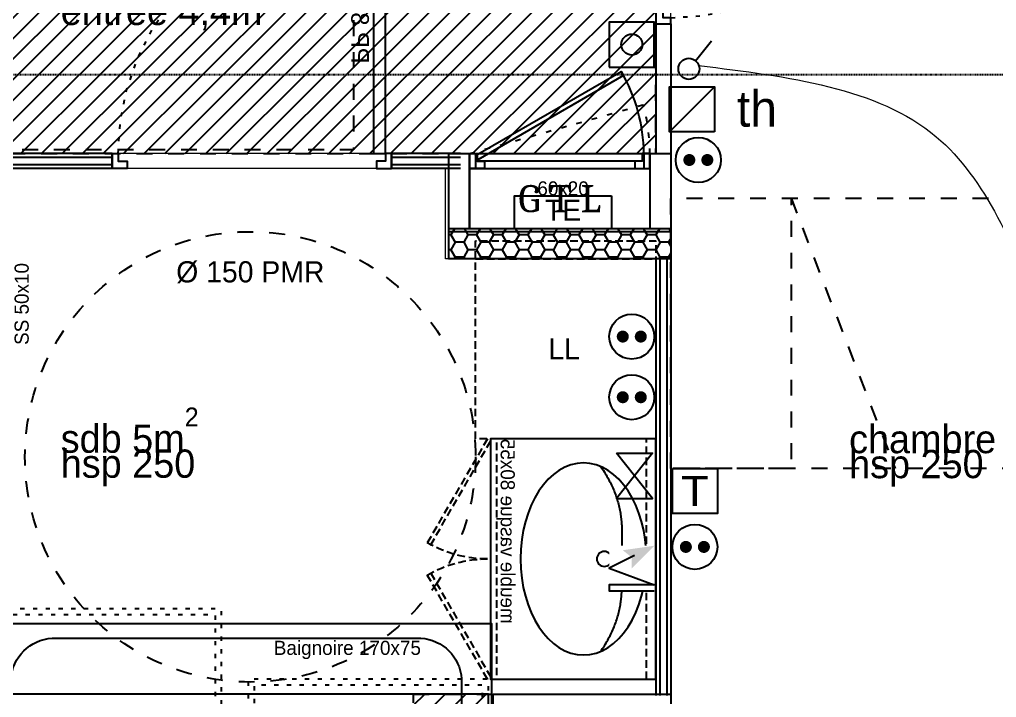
# Model space of a CAD drawing. Header units: centimetres. Extents: x 2191 to 12545, y -680 to 18662.
# Drawn here: x 9317.7 to 9642.9, y 3054 to 3279.8 of the extents above; entities that cross this region are included whole.
import ezdxf
from ezdxf.enums import TextEntityAlignment as Align

# ---------------------------------------------------------------- set-up
doc = ezdxf.new("R2010")
doc.units = ezdxf.units.CM
for name, pattern in [('Style de ligne -1', [0.41664, 0.20828, -0.20836]), ('Style de ligne -11', [0.347222, 0.20828, -0.138942]), ('Style de ligne -13', [0.147638, 0.098425, -0.049213]), ('Style de ligne -18', [0.164042, 0.054681, -0.109361]), ('Style de ligne -19', [0.166667, 0.055556, -0.111111]), ('Style de ligne -5', [0.20828, 0.069425, -0.138855]), ('VW-01', [0.41656, 0.20828, -0.20828])]:
    doc.linetypes.add(name, pattern=pattern)
for name, color, linetype in [('B Aménagement intérieur', 252, 'Continuous'), ('B BATI-équipement-sanitaires', 252, 'Continuous'), ('B faience', 252, 'Style de ligne -11'), ('B Faux plafonds', 252, 'Continuous'), ('B Faux plafonds_Hatch', 252, 'Continuous'), ('B GÈnÈral_Hatch', 252, 'Continuous'), ('B Général', 252, 'Continuous'), ('C ANNOTATIONS-axes horizontaux', 252, 'Style de ligne -1'), ('C ANNOTATIONS-PMR', 252, 'Style de ligne -5'), ('C ANNOTATIONS-prestations', 252, 'Continuous'), ('C ANNOTATIONS-texte', 252, 'Continuous'), ('D SURFACES-shab', 252, 'Continuous'), ('F REMPLISSAGE-TE', 252, 'Continuous'), ('F REMPLISSAGE-TE_Hatch', 252, 'Continuous'), ('F REMPLISSAGE-vert clair', 252, 'Continuous'), ('F REMPLISSAGE-vert foncé', 252, 'Continuous'), ('prlm-CHAUFF', 4, 'Continuous'), ('prlm-EAU-EF', 161, 'Continuous'), ('prlm-MOD-EL', 190, 'Continuous')]:
    doc.layers.add(name, color=color, linetype=linetype)
doc.layers.add('prlm-ELEC-CFA', color=1, linetype='Continuous', lineweight=25)
doc.layers.add('prlm-ELEC-CFO', color=1, linetype='Continuous', lineweight=25)
doc.styles.add('Eurostile', font='Eurosti.TTF')
doc.styles.add('Eurostile (italic)', font='Eurostib.TTF')
doc.styles.add('prlm-elec-cfa', font='comic.ttf', dxfattribs={"height": 12})
doc.styles.add('prlm-mod', font='cambriaz.ttf', dxfattribs={"height": 18})
doc.styles.get("Standard").update_dxf_attribs({"font": 'isocp.shx', "height": 15})
pattern_1 = [(45, (0, 0.2205), (-3.52778, 3.30729), [])]
pattern_2 = [(180, (107.5736, 81.019), (-4.261364, -2.4603), [2.84091, -5.68182]), (300, (107.5736, 81.019), (4.261364, -2.4603), [2.84091, -5.68182]), (240, (104.7327, 76.0983), (-1e-08, -4.9206), [2.84091, -5.68182])]

# ---------------------------------------------------------------- blocks, each defined once
blk = doc.blocks.new('B 70.PP 80')
at = {"layer": 'B Général', "flags": 128}
blk.add_lwpolyline([(-43, 2.5), (-43, 85.5), (-39, 85.5), (-39, 2.5)], close=True, dxfattribs=at)
at = {"layer": 'B Général', "linetype": 'Style de ligne -18', "ltscale": 25.4, "flags": 128}
blk.add_lwpolyline([(46, 2.5), (45.27, 13.33), (43.1, 23.98), (39.53, 34.26), (34.61, 44), (28.44, 53.03), (21.1, 61.19), (12.74, 68.35), (3.5, 74.38), (-6.47, 79.18), (-17, 82.67), (-27.91, 84.79), (-39, 85.5)], dxfattribs=at)
at = {"layer": 'B Général', "linetype": 'Continuous', "flags": 128}
for points in [[(-45, 2.5), (-43, 2.5), (-43, 0), (-40, 0), (-40, -2.5), (-45, -2.5)], [(48, 2.5), (46, 2.5), (46, 0), (43, 0), (43, -2.5), (48, -2.5), (48, -2.5), (48, -2.5), (48, 1.79), (48, 1.79)]]:
    blk.add_lwpolyline(points, close=True, dxfattribs=at)
at = {"layer": 'C ANNOTATIONS-prestations', "insert": (-37.5, 32.5), "char_height": 5.8825, "attachment_point": 1, "rotation": 90, "line_spacing_factor": 0.894142, "style": 'Eurostile'}
blk.add_mtext('PP 83 x 204', dxfattribs=at)
blk = doc.blocks.new('B 70.Lave Linge')
at = {"layer": 'B Général', "linetype": 'Style de ligne -13', "ltscale": 25.4, "flags": 128}
blk.add_lwpolyline([(-29.47, 30), (-29.47, 36), (30.53, 36), (30.53, 30)], dxfattribs=at)
blk.add_lwpolyline([(-29.47, 30), (30.53, 30), (30.53, -30), (-29.47, -30)], close=True, dxfattribs=at)
at = {"layer": 'B Général', "insert": (0, 0), "char_height": 7.059, "attachment_point": 5, "line_spacing_factor": 0.894142, "style": 'Eurostile'}
blk.add_mtext('LL', dxfattribs=at)
blk = doc.blocks.new('B 70.Rond 150_PMR')
at = {"layer": 'B Général', "linetype": 'VW-01', "ltscale": 25.4}
blk.add_circle((0, 0), 75, dxfattribs=at)
at = {"layer": 'B Général', "insert": (-61.5, 0), "char_height": 7.059, "attachment_point": 5, "rotation": 90, "line_spacing_factor": 0.894142, "style": 'Eurostile (italic)'}
blk.add_mtext('Ø 150 PMR', dxfattribs=at)
blk = doc.blocks.new('B 70.Groupe-4-1')
at = {"layer": 'B Général', "linetype": 'Continuous'}
for centre, major_axis, ratio in [((0, -24.07), (32, 0), 0.65625), ((0, -6.97), (1.5, 0), 1), ((0, -17.15), (2.5, 0), 1)]:
    blk.add_ellipse(centre, major_axis=major_axis, ratio=ratio, dxfattribs=at)
for points in [[(-30.82, -18.37), (-20.7, -11.37), (-9.74, -11.32), (-4.71, -11.3), (0, -11.3)], [(30.82, -18.37), (20.7, -11.37), (9.74, -11.32), (4.71, -11.3), (0, -11.3)]]:
    blk.add_open_spline(points, degree=2, knots=[0, 0, 0, 1, 1, 2, 2, 2], dxfattribs=at)
blk.add_open_spline([(-30.45, -17.59), (-30.5, -17.61), (-30.55, -17.64)], degree=2, dxfattribs=at)
blk = doc.blocks.new('B 70.meuble vasque 80x60')
at = {"layer": 'B BATI-équipement-sanitaires', "linetype": 'Style de ligne -13', "ltscale": 25.4, "flags": 128}
for points in [[(-40, -3.07), (40, -3.07), (40, -53.07), (-40, -53.07)], [(-40, -56.07), (-5.36, -76.07), (-4.71, -74.94), (-39.35, -54.94)], [(40, -56.07), (5.36, -76.07), (4.71, -74.94), (39.35, -54.94)]]:
    blk.add_lwpolyline(points, close=True, dxfattribs=at)
at = {"layer": 'B BATI-équipement-sanitaires', "linetype": 'Style de ligne -13', "ltscale": 25.4}
for centre, start, end in [((-40, -56.07), 330, 0), ((40, -56.07), 180, 210)]:
    blk.add_arc(centre, 40, start, end, dxfattribs=at)
at = {"layer": 'B Général', "flags": 128}
blk.add_lwpolyline([(-40, 0), (40, 0), (40, -55), (-40, -55)], close=True, dxfattribs=at)
at = {"layer": 'B Général'}
blk.add_blockref('B 70.Groupe-4-1', (0, 0), dxfattribs=at)
at = {"layer": 'C ANNOTATIONS-prestations', "insert": (40, -53.07), "char_height": 4.706, "width": 80, "attachment_point": 9, "line_spacing_factor": 0.894142, "style": 'Eurostile'}
blk.add_mtext('meuble vasque 80x55', dxfattribs=at)
blk = doc.blocks.new('B 70.Groupe-11-1')
at = {"layer": 'B Général', "linetype": 'Style de ligne -19', "ltscale": 25.4}
for p, q in [((-29.11, -35.61), (-29.11, -22.61)), ((-22.61, -29.11), (-35.61, -29.11))]:
    blk.add_line(p, q, dxfattribs=at)
at = {"layer": 'B Général', "linetype": 'Style de ligne -19', "ltscale": 25.4, "flags": 128}
for points in [[(-40, -40), (-40, 40), (40, 40), (40, -40)], [(-38, -38), (-38, 38), (38, 38), (38, -38)]]:
    blk.add_lwpolyline(points, close=True, dxfattribs=at)
at = {"layer": 'B Général', "linetype": 'Style de ligne -19', "ltscale": 25.4}
for radius in [4, 3]:
    blk.add_circle((-29.11, -29.11), radius, dxfattribs=at)
blk = doc.blocks.new('B 70.Douche pointillée')
at = {"layer": 'B Général'}
blk.add_blockref('B 70.Groupe-11-1', (0, 0), dxfattribs=at)
blk = doc.blocks.new('B 70.Baignoire 75_170')
at = {"layer": 'B faience', "lineweight": 18, "flags": 128}
blk.add_lwpolyline([(-85, 38.5), (-85, -37.5), (86, -37.5)], dxfattribs=at)
at = {"layer": 'B Général', "linetype": 'Continuous', "flags": 128}
blk.add_lwpolyline([(-84, -36.5), (-84, 38.5), (86, 38.5), (86, -36.5)], close=True, dxfattribs=at)
blk.add_lwpolyline([(-74, -17.85), (-74, 19.85, -0.379059), (-60.25, 33.6), (62.5, 33.6, -0.377778), (76, 20.1), (76, -17.85, -0.374545), (62.25, -31.6), (-60.5, -31.6, -0.392593), (-74, -18.1)], format="xyb", close=True, dxfattribs=at)
at = {"layer": 'B Général', "linetype": 'Continuous'}
blk.add_circle((-61.7, 1), 2.5, dxfattribs=at)
at = {"layer": 'B Général'}
blk.add_blockref('B 70.Douche pointillée', (-44, 3.5), dxfattribs=at)
at = {"layer": 'C ANNOTATIONS-prestations', "insert": (62.5, 26.61), "char_height": 4.706, "width": 80, "attachment_point": 9, "line_spacing_factor": 0.894142, "style": 'Eurostile'}
blk.add_mtext('Baignoire 170x75', dxfattribs=at)
blk = doc.blocks.new('B 70.Lit 90.190')
at = {"layer": 'B Général', "linetype": 'VW-01', "ltscale": 25.4}
blk.add_line((45, 54.99), (-45, 20.35), dxfattribs=at)
at = {"layer": 'B Général', "linetype": 'VW-01', "ltscale": 25.4, "flags": 128}
for points in [[(-45, 95), (45, 95), (45, -95), (-45, -95)], [(-45, 95), (45, 95), (45, 54.99), (-45, 54.99)]]:
    blk.add_lwpolyline(points, close=True, dxfattribs=at)
blk = doc.blocks.new('B 70.Sèche-serviette')
at = {"layer": 'B GÈnÈral_Hatch', "linetype": 'Continuous'}
h = blk.add_hatch(dxfattribs=at)
h.set_pattern_fill('H_BARDAGE V 150', color=256, style=0, pattern_type=2)
h.set_pattern_definition([(90, (0, 3.493), (17, 0), [])])
h.paths.add_polyline_path([(-25, 8.4925), (25, 8.4925), (25, -1.5075), (-25, -1.5075)])
at = {"layer": 'B Général', "linetype": 'Continuous', "flags": 128}
blk.add_lwpolyline([(-25, 8.4925), (25, 8.4925), (25, -1.5075), (-25, -1.5075)], close=True, dxfattribs=at)
at = {"layer": 'C ANNOTATIONS-prestations', "insert": (25, -8.4925), "char_height": 4.706, "width": 50, "attachment_point": 9, "line_spacing_factor": 0.894142, "style": 'Eurostile'}
blk.add_mtext('SS 50x10', dxfattribs=at)
blk = doc.blocks.new('B 70.Groupe-5-1')
at = {"layer": 'B Général', "flags": 128}
for points in [[(-31.46, -5.77), (-31.46, -0.77), (-28.96, -0.77), (-28.96, -3.27), (-26.46, -3.27), (-26.46, -5.77)], [(26.04, -0.77), (26.04, -3.27), (-28.96, -3.27), (-28.96, -0.77)], [(28.54, -5.77), (28.54, -0.77), (26.04, -0.77), (26.04, -3.27), (23.54, -3.27), (23.54, -5.77)]]:
    blk.add_lwpolyline(points, close=True, dxfattribs=at)
blk = doc.blocks.new('B 70.TE')
at = {"layer": 'B Général', "linetype": 'Style de ligne -5', "ltscale": 25.4}
blk.add_line((-31.46, -0.77), (26.39, 15.56), dxfattribs=at)
at = {"layer": 'B Général', "flags": 128}
for points in [[(28.54, -5.77), (28.54, -25.77), (-31.46, -25.77), (-31.46, -5.77)], [(15.79, -14.77), (15.79, -25.77), (-16.46, -25.77), (-16.46, -14.77)]]:
    blk.add_lwpolyline(points, close=True, dxfattribs=at)
at = {"layer": 'B Général', "linetype": 'Style de ligne -5', "ltscale": 25.4}
blk.add_arc((-34.54, -0.77), 63.08, 359.9968, 14.9984, dxfattribs=at)
at = {"layer": 'B Général'}
blk.add_blockref('B 70.Groupe-5-1', (0, 0), dxfattribs=at)
at = {"layer": 'B Général', "insert": (-0.34, -16.07), "char_height": 7.059, "width": 32.25, "attachment_point": 2, "line_spacing_factor": 0.894142, "style": 'Eurostile'}
blk.add_mtext('TE ', dxfattribs=at)
at = {"layer": 'C ANNOTATIONS-prestations', "insert": (-0.34, -14.77), "char_height": 4.706, "width": 32.25, "attachment_point": 8, "line_spacing_factor": 0.894142, "style": 'Eurostile'}
blk.add_mtext('60x20', dxfattribs=at)
blk = doc.blocks.new('B 70.T3 BS 101 (2D)')
at = {"layer": 'B Faux plafonds_Hatch', "linetype": 'Continuous'}
h = blk.add_hatch(dxfattribs=at)
h.set_pattern_fill('F_P__SOFFITE', color=256, style=0, pattern_type=2)
h.set_pattern_definition(pattern_1)
h.paths.add_polyline_path([(-284.63, -240.29), (-126.62, -240.29), (-126.51, -150.29), (-194.52, -150.29), (-194.63, 110.71), (-33.94, 110.71), (36.06, 110.71), (36.06, 246.96), (-73.33, 247.01), (-73.33, 397.01), (-213.33, 396.96), (-213.33, 246.96), (-284.63, 246.96)])
at = {"layer": 'B GÈnÈral_Hatch', "linetype": 'Continuous'}
h = blk.add_hatch(dxfattribs=at)
h.set_pattern_fill('PSE', color=256, angle=180, style=0, pattern_type=2)
h.set_pattern_definition(pattern_2)
h.paths.add_polyline_path([(41.06, 85.71), (41.06, 75.71), (-32.94, 75.71), (-32.94, 85.71)])
h = blk.add_hatch(dxfattribs=at)
h.set_pattern_fill('F_P__SOFFITE', color=256, style=0, pattern_type=2)
h.set_pattern_definition(pattern_1)
h.paths.add_polyline_path([(-44.63, -69.29), (-18.63, -69.29), (-18.63, -145.29), (-44.63, -145.29)])
at = {"layer": 'F REMPLISSAGE-TE_Hatch', "linetype": 'Continuous'}
h = blk.add_hatch(dxfattribs=at)
h.set_pattern_fill('PSE', color=256, angle=180, style=0, pattern_type=2)
h.set_pattern_definition(pattern_2)
h.paths.add_polyline_path([(41.06, 84.71), (41.06, 85.71), (-32.94, 85.71), (-32.94, 84.71)])
h = blk.add_hatch(dxfattribs=at)
h.set_pattern_fill('PSE', color=256, angle=180, style=0, pattern_type=2)
h.set_pattern_definition(pattern_2)
h.paths.add_polyline_path([(41.06, 75.71), (41.06, 84.71), (-32.94, 84.71), (-32.94, 75.71)])
at = {"layer": 'B Faux plafonds', "linetype": 'VW-01', "ltscale": 25.4, "flags": 128}
blk.add_lwpolyline([(-284.63, -240.29), (-126.62, -240.29), (-126.51, -150.29), (-194.52, -150.29), (-194.63, 110.71), (-33.94, 110.71), (36.06, 110.71), (36.06, 246.96), (-73.33, 247.01), (-73.33, 397.01), (-213.33, 396.96), (-213.33, 246.96), (-284.63, 246.96)], close=True, dxfattribs=at)
at = {"layer": 'B Général', "linetype": 'Continuous'}
for p, q in [((36.06, 153.96), (36.06, 110.71)), ((36.06, 153.96), (36.06, 110.71)), ((36.06, 153.96), (41.06, 153.96)), ((41.06, 153.96), (41.06, 110.71)), ((41.06, 153.96), (41.06, 110.71)), ((-144.95, 110.71), (-194.63, 110.71)), ((-144.95, 110.71), (-144.95, 105.71)), ((-51.95, 110.71), (-51.95, 105.71)), ((-28.94, 110.71), (-51.95, 110.71)), ((-32.94, 110.71), (-32.94, 85.71)), ((-32.94, 110.71), (-25.94, 110.71)), ((-25.94, 110.71), (-25.94, 85.71)), ((34.06, 110.71), (34.06, 85.71)), ((34.06, 110.71), (41.06, 110.71)), ((41.06, 110.71), (41.06, 85.71)), ((-144.95, 105.71), (-189.63, 105.71)), ((-28.94, 105.71), (-51.95, 105.71)), ((-32.94, 85.71), (-32.94, 75.71)), ((41.06, 85.71), (-32.94, 85.71)), ((41.06, 85.71), (41.06, 75.71)), ((41.06, 75.71), (-32.94, 75.71)), ((36.06, 75.71), (36.06, -69.79)), ((41.06, 75.71), (41.06, -69.79)), ((-18.13, -150.29), (-18.13, -69.29)), ((-18.13, -69.29), (41.06, -69.29)), ((41.06, -69.29), (41.06, -150.29))]:
    blk.add_line(p, q, dxfattribs=at)
at = {"layer": 'B Général', "linetype": 'VW-01', "ltscale": 25.4, "flags": 128}
for points in [[(-284.63, 241.96), (-64.63, 241.96), (-64.63, 111.96), (-284.63, 111.96)], [(-44.63, -69.29), (-18.63, -69.29), (-18.63, -145.29), (-44.63, -145.29)]]:
    blk.add_lwpolyline(points, close=True, dxfattribs=at)
at = {"layer": 'D SURFACES-shab', "lineweight": 18, "flags": 128}
for points in [[(-284.63, 110.71), (-284.63, 246.96), (36.06, 246.96), (36.06, 110.71), (-33.94, 110.71), (-33.94, 110.71)], [(41.06, 246.96), (291.06, 246.96), (291.06, -145.29), (41.06, -145.29)], [(-33.94, 75.71), (-33.94, 105.71), (-189.63, 105.71), (-189.63, -145.29), (-18.63, -145.29), (-18.63, -69.29), (36.06, -69.29), (36.06, 75.71)]]:
    blk.add_lwpolyline(points, close=True, dxfattribs=at)
at = {"layer": 'F REMPLISSAGE-TE', "linetype": 'Continuous'}
blk.add_line((41.06, 84.71), (-32.94, 84.71), dxfattribs=at)
at = {"layer": 'F REMPLISSAGE-vert clair'}
for p, q in [((-144.95, 109.41), (-193.33, 109.41)), ((-28.94, 109.41), (-51.95, 109.41)), ((-144.95, 107.01), (-190.93, 107.01)), ((-28.94, 107.01), (-51.95, 107.01)), ((37.36, 75.71), (37.36, -69.79)), ((39.76, 75.71), (39.76, -69.79))]:
    blk.add_line(p, q, dxfattribs=at)
at = {"layer": 'F REMPLISSAGE-vert foncé', "linetype": 'Continuous'}
for p, q in [((-144.95, 110.71), (-194.63, 110.71)), ((-28.94, 110.71), (-51.95, 110.71)), ((-144.95, 105.71), (-189.63, 105.71)), ((-28.94, 105.71), (-51.95, 105.71)), ((36.06, 75.71), (36.06, -69.79)), ((41.06, 75.71), (41.06, -69.79)), ((-18.13, -150.29), (-18.13, -69.29)), ((-18.13, -69.29), (41.06, -69.29)), ((41.06, -69.29), (41.06, -150.29))]:
    blk.add_line(p, q, dxfattribs=at)
at = {"layer": 'F REMPLISSAGE-vert foncé'}
for p, q in [((-144.95, 109.41), (-193.33, 109.41)), ((-28.94, 109.41), (-51.95, 109.41)), ((-144.95, 107.01), (-190.93, 107.01)), ((-28.94, 107.01), (-51.95, 107.01)), ((37.36, 75.71), (37.36, -69.79)), ((39.76, 75.71), (39.76, -69.79))]:
    blk.add_line(p, q, dxfattribs=at)
at = {"layer": 'B Général'}
for name, p, rotation in [('B 70.PP 80', (38.56, 201.96), 270), ('B 70.Lit 90.190', (136.06, 50.83), 90), ('B 70.Sèche-serviette', (-181.13, 49.28), 90)]:
    blk.add_blockref(name, p, dxfattribs=dict(at, rotation=rotation))
at = {"layer": 'B Général', "xscale": -1}
for name, p, rotation in [('B 70.PP 80', (-96.95, 108.21), 359.9999999999088), ('B 70.meuble vasque 80x60', (36.06, -24.29), 270)]:
    blk.add_blockref(name, p, dxfattribs=dict(at, rotation=rotation))
at = {"layer": 'B Général'}
for name, p in [('B 70.TE', (5.52, 111.48)), ('B 70.Lave Linge', (5.53, 45.71)), ('B 70.Baignoire 75_170', (-104.63, -84.29))]:
    blk.add_blockref(name, p, dxfattribs=at)
at = {"layer": 'B Général', "xscale": -1}
blk.add_blockref('B 70.Baignoire 75_170', (-103.63, -107.79), dxfattribs=at)
at = {"layer": 'C ANNOTATIONS-PMR', "ltscale": 25.4, "rotation": 270}
blk.add_blockref('B 70.Rond 150_PMR', (-98.94, 9.71), dxfattribs=at)
at = {"layer": 'C ANNOTATIONS-prestations', "char_height": 9.412, "width": 106.0944, "attachment_point": 1, "line_spacing_factor": 0.894142, "style": 'Eurostile'}
for insert in [(-162.05, 12.16), (100.4, 12.02)]:
    blk.add_mtext('hsp 250', dxfattribs=dict(at, insert=insert))
at = {"layer": 'C ANNOTATIONS-texte', "char_height": 9.412, "attachment_point": 1, "line_spacing_factor": 0.894142, "style": 'Eurostile'}
for s, insert, width in [('entrée 4,4m{\\H0.6667x;\\S2^ ;}', (-162.05, 168.61), 138.768), ('sdb 5m{\\H0.6667x;\\S2^ ;}', (-162.05, 26.13), 61.0472), ('chambre 2 9,8m{\\H0.6667x;\\S2^ ;}', (100.4, 25.99), 117.0478)]:
    blk.add_mtext(s, dxfattribs=dict(at, insert=insert, width=width))
blk = doc.blocks.new('xi.gtl')
at = {"layer": 'prlm-MOD-EL', "color": 0}
for points in [[(2.8, 22.99), (2.02, 24.35), (50.51, 52.34), (51.28, 50.98)], [(0, 25), (2.02, 25), (2.02, 20), (0, 20)], [(60, 25), (57.98, 25), (57.98, 20), (60, 20)], [(0, 20), (60, 20), (60, 0), (0, 0)]]:
    blk.add_lwpolyline(points, close=True, dxfattribs=at)
blk.add_arc((2.02, 24.35), 55.99, 0.6678, 30, dxfattribs=at)
at = {"layer": 'prlm-MOD-EL', "color": 0, "style": 'prlm-mod', "flags": 8}
blk.add_attdef('GTL', text='', height=9, dxfattribs=at).set_placement((30, 10), align=Align.MIDDLE_CENTER)
blk = doc.blocks.new('xi.PC')
at = {"color": 0, "lineweight": 5}
blk.add_wipeout([(-7.5, -7.5), (7.5, -7.5), (7.5, 7.5), (-7.5, 7.5)], dxfattribs=at).dxf.layer = 'prlm-ELEC-CFO'
at = {"layer": 'prlm-ELEC-CFO', "color": 0, "linetype": 'ByBlock', "lineweight": 5, "const_width": 2}
for points in [[(-4, 0, 1), (-2, 0, 1)], [(2, 0, 1), (4, 0, 1)]]:
    blk.add_lwpolyline(points, format="xyb", close=True, dxfattribs=at)
at = {"layer": 'prlm-ELEC-CFO', "color": 0, "linetype": 'ByBlock', "lineweight": -2}
blk.add_circle((0, 0), 7.5, dxfattribs=at)
blk = doc.blocks.new('xi.TEL')
at = {"layer": 'prlm-ELEC-CFA', "color": 0, "linetype": 'ByBlock', "lineweight": -2, "flags": 128}
blk.add_lwpolyline([(-7.5, 7.5), (7.5, 7.5), (7.5, -7.5), (-7.5, -7.5)], close=True, dxfattribs=at)
at = {"layer": 'prlm-ELEC-CFA', "color": 0, "linetype": 'ByBlock', "insert": (0, 0), "char_height": 10, "width": 11.36, "attachment_point": 5}
blk.add_mtext('{\\fVerdana|b0|i0|c0|p34;T}', dxfattribs=at)
blk = doc.blocks.new('xi.BP')
at = {"layer": 'prlm-ELEC-CFO', "color": 0, "flags": 128}
blk.add_lwpolyline([(-7.5, -7.5), (7.5, -7.5), (7.5, 7.5), (-7.5, 7.5)], close=True, dxfattribs=at)
at = {"layer": 'prlm-ELEC-CFO', "color": 0}
blk.add_circle((0, 0), 3.5, dxfattribs=at)
blk = doc.blocks.new('xi.BL')
at = {"color": 0, "lineweight": 5}
blk.add_wipeout([(-7.5, -7.5), (7.5, -7.5), (7.5, 7.5), (-7.5, 7.5)], dxfattribs=at).dxf.layer = 'prlm-ELEC-CFO'
at = {"layer": 'prlm-ELEC-CFO', "lineweight": 5}
blk.add_hatch(color=0, dxfattribs=at).paths.add_polyline_path([(-3, 6), (-0.1, 3.7), (0, 0), (7.5, 7.5)])
at = {"layer": 'prlm-ELEC-CFO', "color": 0}
blk.add_lwpolyline([(0.95, 4.23), (-7.5, 0), (7.5, -5.5), (-7.5, -5.5), (-7.5, -7.5), (7.5, -7.5)], dxfattribs=at)
blk = doc.blocks.new('xi.PCHT')
at = {"color": 0, "lineweight": 5}
blk.add_wipeout([(-7.5, -7.5), (7.5, -7.5), (7.5, 7.5), (-7.5, 7.5)], dxfattribs=at).dxf.layer = 'prlm-ELEC-CFO'
at = {"layer": 'prlm-ELEC-CFO', "color": 0, "linetype": 'ByBlock', "lineweight": 5, "const_width": 2}
for points in [[(-4, 0, 1), (-2, 0, 1)], [(2, 0, 1), (4, 0, 1)]]:
    blk.add_lwpolyline(points, format="xyb", close=True, dxfattribs=at)
at = {"layer": 'prlm-ELEC-CFO', "color": 0, "linetype": 'ByBlock', "lineweight": -2}
blk.add_circle((0, 0), 7.5, dxfattribs=at)
blk = doc.blocks.new('xi.LL')
at = {"color": 0, "lineweight": 5}
blk.add_wipeout([(-7.5, -7.5), (7.5, -7.5), (7.5, 7.5), (-7.5, 7.5)], dxfattribs=at).dxf.layer = 'prlm-ELEC-CFO'
at = {"layer": 'prlm-ELEC-CFO', "color": 0, "linetype": 'ByBlock', "lineweight": 5, "const_width": 2}
for points in [[(-4, 0, 1), (-2, 0, 1)], [(2, 0, 1), (4, 0, 1)]]:
    blk.add_lwpolyline(points, format="xyb", close=True, dxfattribs=at)
at = {"layer": 'prlm-ELEC-CFO', "color": 0, "linetype": 'ByBlock', "lineweight": -2}
blk.add_circle((0, 0), 7.5, dxfattribs=at)
blk = doc.blocks.new('xi.LLrob')
at = {"layer": 'prlm-EAU-EF', "color": 0}
blk.add_lwpolyline([(-6, 7.5), (6, 7.5), (-6, -7.5), (6, -7.5)], close=True, dxfattribs=at)
blk = doc.blocks.new('xi.TH-ch')
at = {"layer": 'prlm-CHAUFF', "color": 0, "linetype": 'ByBlock', "lineweight": -2, "flags": 128}
blk.add_lwpolyline([(-7.5, 7.5), (7.5, 7.5), (7.5, -7.5), (-7.5, -7.5)], close=True, dxfattribs=at)
at = {"layer": 'prlm-CHAUFF', "color": 0}
blk.add_lwpolyline([(-7.5, -7.5), (7.5, 7.5)], dxfattribs=at)
blk = doc.blocks.new('xi.SA')
at = {"layer": 'prlm-ELEC-CFO', "color": 0}
blk.add_lwpolyline([(0.2, -1.28), (5.5, 5.28)], dxfattribs=at)
blk.add_circle((-2, -4), 3.5, dxfattribs=at)

msp = doc.modelspace()

# ---------------------------------------------------------------- linework, layer by layer
at = {"layer": 'C ANNOTATIONS-axes horizontaux'}
msp.add_line((12370.81, 3261.39), (2960.81, 3261.39), dxfattribs=at)
msp.add_line((12370.81, 3261.39), (2960.81, 3261.39), dxfattribs=at)
at = {"layer": 'prlm-ELEC-CFO', "lineweight": 13}
msp.add_spline([(9543.84, 3264.47), (9622.83, 3240.77), (9658.2, 3180.22)], degree=3, dxfattribs=at)

# ---------------------------------------------------------------- block references
at = {"layer": 'B Aménagement intérieur'}
msp.add_blockref('B 70.T3 BS 101 (2D)', (9493.42, 3124.43), dxfattribs=at)
at = {"layer": 'prlm-CHAUFF', "rotation": 179.9999999998589}
msp.add_blockref('xi.TH-ch', (9541.48, 3249.94), dxfattribs=at)
at = {"layer": 'prlm-EAU-EF'}
msp.add_blockref('xi.LLrob', (9522.36, 3127.82), dxfattribs=at)
at = {"layer": 'prlm-ELEC-CFA'}
msp.add_blockref('xi.TEL', (9542.48, 3122.74), dxfattribs=at)
at = {"layer": 'prlm-ELEC-CFO'}
for name, p in [('xi.BP', (9521.48, 3271.49)), ('xi.SA', (9542.48, 3267.39))]:
    msp.add_blockref(name, p, dxfattribs=at)
at = {"layer": 'prlm-MOD-EL'}
msp.add_blockref('xi.gtl', (9467.48, 3210.14), dxfattribs=at).add_auto_attribs({'GTL': 'G T L'})

# ---------------------------------------------------------------- next in the draw order: block references
at = {"layer": 'prlm-ELEC-CFO'}
for name, p in [('xi.PC', (9543.63, 3233.02)), ('xi.LL', (9521.48, 3174.2)), ('xi.PCHT', (9521.48, 3154)), ('xi.PC', (9542.48, 3104.14)), ('xi.BL', (9521.48, 3097.03))]:
    msp.add_blockref(name, p, dxfattribs=at)

# ---------------------------------------------------------------- next in the draw order: texts
at = {"layer": 'prlm-CHAUFF', "lineweight": 20, "insert": (9563.14, 3250.04), "char_height": 12, "attachment_point": 5, "line_spacing_factor": 0.8, "style": 'prlm-elec-cfa', "bg_fill": 3, "box_fill_scale": 1.1, "bg_fill_color": 256, "bg_fill_transparency": 0}
msp.add_mtext('th', dxfattribs=at)

doc.saveas('drawing.dxf')
